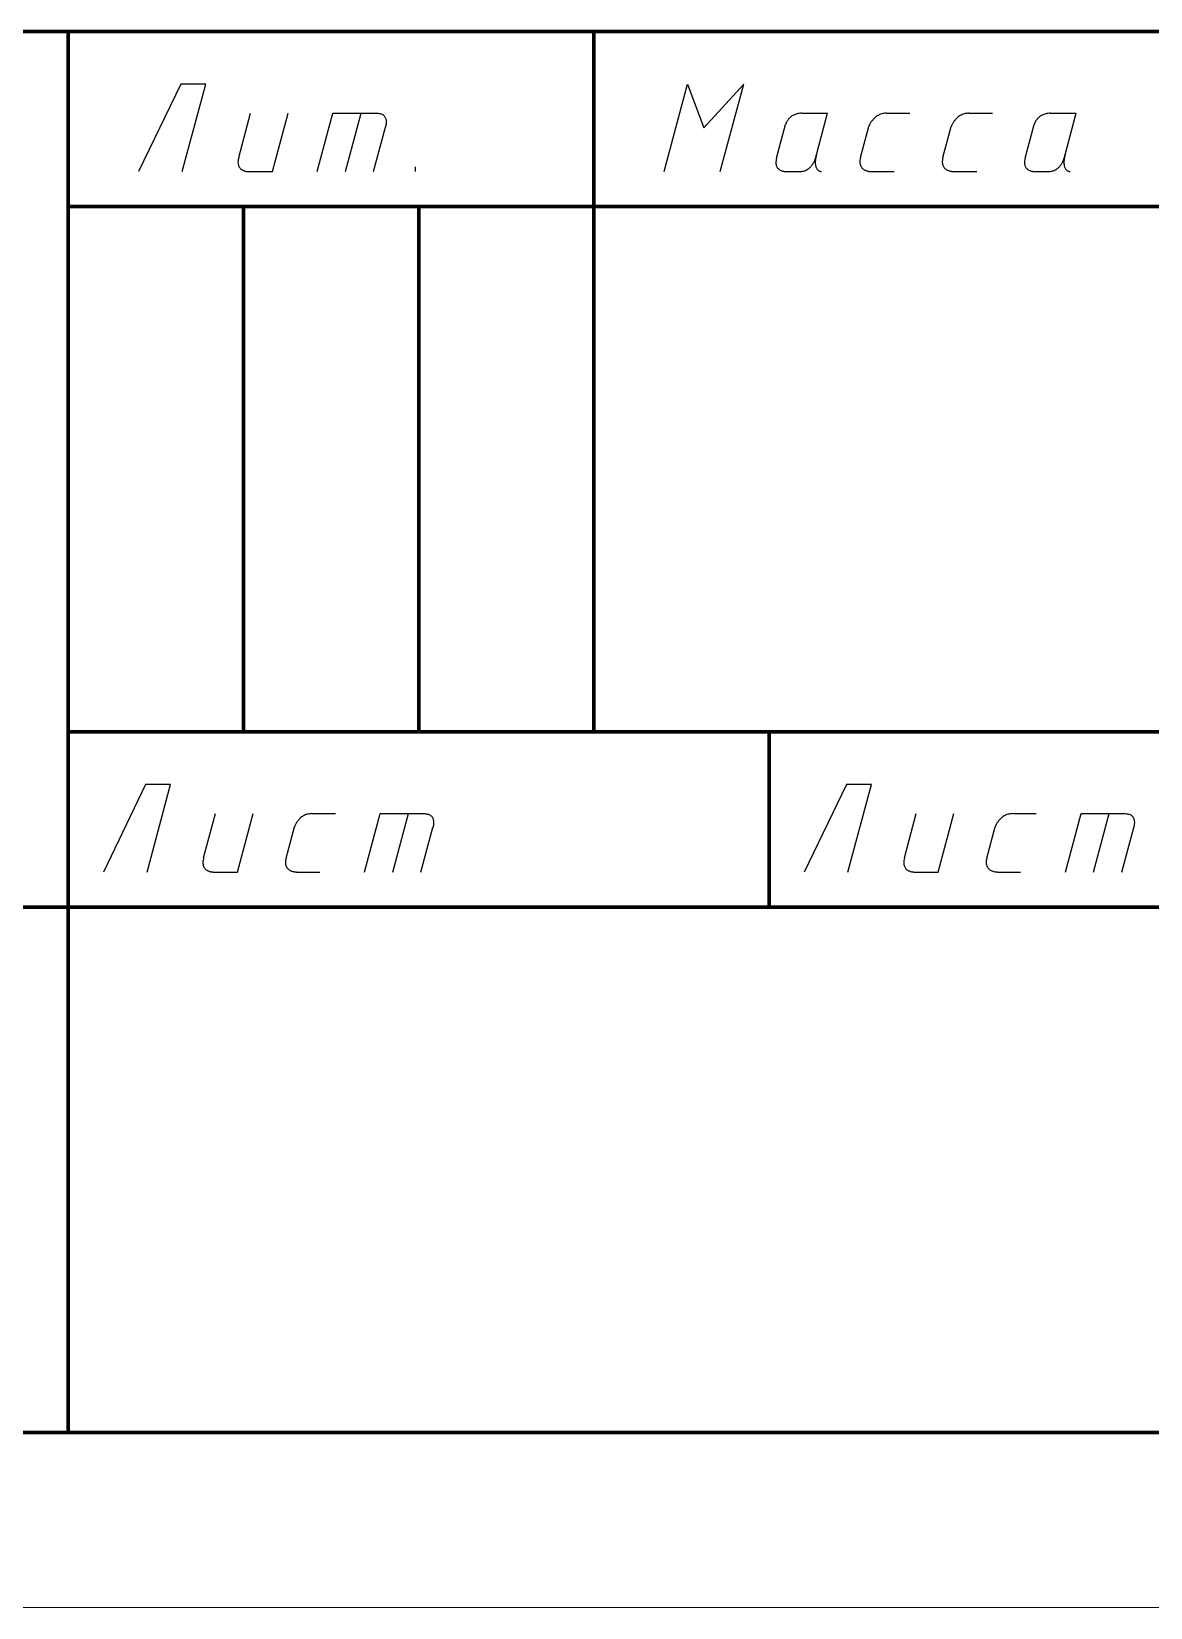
# Model space of a CAD drawing. Header units: millimetres. Extents: x 0 to 210, y 0 to 297.
# Drawn here: x 153.95 to 185.88, y 0 to 45 of the extents above; entities that cross this region are included whole.
import ezdxf

# ---------------------------------------------------------------- set-up
doc = ezdxf.new("R2010")
doc.units = ezdxf.units.MM
doc.layers.get('0').update_dxf_attribs({"linetype": 'CONTINUOUS', "lineweight": 0})

msp = doc.modelspace()

# ---------------------------------------------------------------- linework, layer by layer
at = {"lineweight": 100}
for p, q in [((85, 45), (205, 45)), ((155, 5), (155, 45)), ((170, 25), (170, 45)), ((155, 40), (205, 40)), ((160, 40), (160, 25)), ((165, 40), (165, 25)), ((205, 25), (155, 25)), ((175, 20), (175, 25)), ((85, 20), (205, 20)), ((20, 5), (205, 5))]:
    msp.add_line(p, q, dxfattribs=at)
at = {"linetype": 'CONTINUOUS', "lineweight": 25}
for p, q in [((158.206, 43.5), (157, 41)), ((158.92, 43.5), (158.206, 43.5)), ((158.25, 41), (158.92, 43.5)), ((172, 41), (172.67, 43.5)), ((172, 41), (172.67, 43.5)), ((172.67, 43.5), (173.138, 42.25)), ((174.275, 43.5), (173.138, 42.25)), ((173.606, 41), (174.275, 43.5)), ((159.862, 41.407), (160.2, 42.667)), ((160.825, 41), (161.272, 42.667)), ((162.105, 41), (162.552, 42.667)), ((162.552, 42.667), (163.81, 42.667)), ((162.908, 41), (163.355, 42.667)), ((163.81, 42.667), (163.842, 42.666)), ((163.842, 42.666), (163.872, 42.662)), ((163.872, 42.662), (163.9, 42.657)), ((163.9, 42.657), (163.925, 42.65)), ((163.925, 42.65), (163.947, 42.641)), ((163.947, 42.641), (163.967, 42.63)), ((163.967, 42.63), (163.985, 42.618)), ((163.985, 42.618), (164.001, 42.605)), ((164.001, 42.605), (164.015, 42.591)), ((164.015, 42.591), (164.027, 42.575)), ((164.027, 42.575), (164.037, 42.559)), ((164.037, 42.559), (164.046, 42.542)), ((164.046, 42.542), (164.053, 42.525)), ((164.053, 42.525), (164.059, 42.506)), ((164.06, 42.306), (164.057, 42.295)), ((164.059, 42.506), (164.064, 42.488)), ((164.062, 42.319), (164.06, 42.306)), ((164.064, 42.332), (164.062, 42.319)), ((164.064, 42.488), (164.067, 42.47)), ((164.067, 42.347), (164.064, 42.332)), ((164.067, 42.47), (164.069, 42.451)), ((164.068, 42.363), (164.067, 42.347)), ((164.07, 42.379), (164.068, 42.363)), ((164.069, 42.451), (164.071, 42.433)), ((164.071, 42.397), (164.07, 42.379)), ((164.071, 42.433), (164.071, 42.414)), ((164.071, 42.414), (164.071, 42.397)), ((175.211, 41.382), (175.469, 42.345)), ((175.47, 42.349), (175.469, 42.346)), ((175.469, 42.346), (175.469, 42.345)), ((175.472, 42.353), (175.47, 42.349)), ((175.474, 42.36), (175.472, 42.353)), ((175.477, 42.367), (175.474, 42.36)), ((175.48, 42.377), (175.477, 42.367)), ((175.485, 42.387), (175.48, 42.377)), ((175.49, 42.398), (175.485, 42.387)), ((175.496, 42.411), (175.49, 42.398)), ((175.503, 42.424), (175.496, 42.411)), ((175.511, 42.438), (175.503, 42.424)), ((175.52, 42.452), (175.511, 42.438)), ((175.53, 42.467), (175.52, 42.452)), ((175.541, 42.483), (175.53, 42.467)), ((175.553, 42.498), (175.541, 42.483)), ((175.566, 42.514), (175.553, 42.498)), ((175.581, 42.529), (175.566, 42.514)), ((175.596, 42.544), (175.581, 42.529)), ((175.613, 42.559), (175.596, 42.544)), ((175.631, 42.574), (175.613, 42.559)), ((175.651, 42.588), (175.631, 42.574)), ((175.672, 42.601), (175.651, 42.588)), ((175.694, 42.613), (175.672, 42.601)), ((175.718, 42.625), (175.694, 42.613)), ((175.743, 42.635), (175.718, 42.625)), ((175.77, 42.644), (175.743, 42.635)), ((175.798, 42.652), (175.77, 42.644)), ((175.828, 42.658), (175.798, 42.652)), ((175.86, 42.663), (175.828, 42.658)), ((175.893, 42.666), (175.86, 42.663)), ((175.928, 42.667), (175.893, 42.666)), ((175.928, 42.667), (176.666, 42.667)), ((176.319, 41.371), (176.666, 42.667)), ((177.851, 42.303), (177.848, 42.297)), ((177.854, 42.312), (177.851, 42.303)), ((177.859, 42.322), (177.854, 42.312)), ((177.864, 42.334), (177.859, 42.322)), ((177.87, 42.347), (177.864, 42.334)), ((177.878, 42.361), (177.87, 42.347)), ((177.886, 42.377), (177.878, 42.361)), ((177.896, 42.393), (177.886, 42.377)), ((177.906, 42.41), (177.896, 42.393)), ((177.918, 42.428), (177.906, 42.41)), ((177.931, 42.446), (177.918, 42.428)), ((177.945, 42.464), (177.931, 42.446)), ((177.96, 42.483), (177.945, 42.464)), ((177.976, 42.501), (177.96, 42.483)), ((177.994, 42.52), (177.976, 42.501)), ((178.012, 42.538), (177.994, 42.52)), ((178.033, 42.555), (178.012, 42.538)), ((178.054, 42.572), (178.033, 42.555)), ((178.077, 42.588), (178.054, 42.572)), ((178.101, 42.602), (178.077, 42.588)), ((178.126, 42.616), (178.101, 42.602)), ((178.153, 42.629), (178.126, 42.616)), ((178.182, 42.64), (178.153, 42.629)), ((178.212, 42.649), (178.182, 42.64)), ((178.243, 42.656), (178.212, 42.649)), ((178.276, 42.662), (178.243, 42.656)), ((178.31, 42.665), (178.276, 42.662)), ((178.346, 42.667), (178.31, 42.665)), ((178.346, 42.667), (179.019, 42.667)), ((180.203, 42.303), (180.2, 42.297)), ((180.206, 42.312), (180.203, 42.303)), ((180.211, 42.322), (180.206, 42.312)), ((180.216, 42.334), (180.211, 42.322)), ((180.223, 42.347), (180.216, 42.334)), ((180.23, 42.361), (180.223, 42.347)), ((180.238, 42.377), (180.23, 42.361)), ((180.248, 42.393), (180.238, 42.377)), ((180.258, 42.41), (180.248, 42.393)), ((180.27, 42.428), (180.258, 42.41)), ((180.283, 42.446), (180.27, 42.428)), ((180.297, 42.464), (180.283, 42.446)), ((180.312, 42.483), (180.297, 42.464)), ((180.328, 42.501), (180.312, 42.483)), ((180.346, 42.52), (180.328, 42.501)), ((180.365, 42.538), (180.346, 42.52)), ((180.385, 42.555), (180.365, 42.538)), ((180.406, 42.572), (180.385, 42.555)), ((180.429, 42.588), (180.406, 42.572)), ((180.453, 42.602), (180.429, 42.588)), ((180.479, 42.616), (180.453, 42.602)), ((180.506, 42.629), (180.479, 42.616)), ((180.534, 42.64), (180.506, 42.629)), ((180.564, 42.649), (180.534, 42.64)), ((180.595, 42.656), (180.564, 42.649)), ((180.628, 42.662), (180.595, 42.656)), ((180.662, 42.665), (180.628, 42.662)), ((180.698, 42.667), (180.662, 42.665)), ((180.698, 42.667), (181.371, 42.667)), ((182.306, 41.382), (182.564, 42.345)), ((182.565, 42.346), (182.564, 42.345)), ((182.566, 42.349), (182.565, 42.346)), ((182.567, 42.353), (182.566, 42.349)), ((182.569, 42.36), (182.567, 42.353)), ((182.572, 42.367), (182.569, 42.36)), ((182.576, 42.377), (182.572, 42.367)), ((182.58, 42.387), (182.576, 42.377)), ((182.585, 42.398), (182.58, 42.387)), ((182.591, 42.411), (182.585, 42.398)), ((182.598, 42.424), (182.591, 42.411)), ((182.606, 42.438), (182.598, 42.424)), ((182.615, 42.452), (182.606, 42.438)), ((182.625, 42.467), (182.615, 42.452)), ((182.636, 42.483), (182.625, 42.467)), ((182.648, 42.498), (182.636, 42.483)), ((182.662, 42.514), (182.648, 42.498)), ((182.676, 42.529), (182.662, 42.514)), ((182.692, 42.544), (182.676, 42.529)), ((182.708, 42.559), (182.692, 42.544)), ((182.727, 42.574), (182.708, 42.559)), ((182.746, 42.588), (182.727, 42.574)), ((182.767, 42.601), (182.746, 42.588)), ((182.789, 42.613), (182.767, 42.601)), ((182.813, 42.625), (182.789, 42.613)), ((182.838, 42.635), (182.813, 42.625)), ((182.865, 42.644), (182.838, 42.635)), ((182.893, 42.652), (182.865, 42.644)), ((182.923, 42.658), (182.893, 42.652)), ((182.955, 42.663), (182.923, 42.658)), ((182.988, 42.666), (182.955, 42.663)), ((183.023, 42.667), (182.988, 42.666)), ((183.023, 42.667), (183.762, 42.667)), ((183.415, 41.371), (183.762, 42.667)), ((163.711, 41), (164.052, 42.272)), ((164.052, 42.272), (164.051, 42.268)), ((164.053, 42.278), (164.052, 42.272)), ((164.055, 42.286), (164.053, 42.278)), ((164.057, 42.295), (164.055, 42.286)), ((177.606, 41.398), (177.845, 42.29)), ((177.846, 42.292), (177.845, 42.29)), ((177.845, 42.29), (177.845, 42.29)), ((177.848, 42.297), (177.846, 42.292)), ((179.959, 41.398), (180.197, 42.29)), ((180.198, 42.29), (180.197, 42.29)), ((180.2, 42.297), (180.198, 42.292)), ((180.198, 42.292), (180.198, 42.29)), ((159.862, 41.407), (159.853, 41.369)), ((176.332, 41.405), (176.325, 41.364)), ((176.341, 41.448), (176.332, 41.405)), ((176.352, 41.494), (176.341, 41.448)), ((183.427, 41.405), (183.42, 41.364)), ((183.436, 41.448), (183.427, 41.405)), ((183.448, 41.494), (183.436, 41.448)), ((159.843, 41.3), (159.842, 41.269)), ((159.842, 41.269), (159.843, 41.24)), ((159.847, 41.333), (159.843, 41.3)), ((159.843, 41.24), (159.847, 41.213)), ((159.853, 41.369), (159.847, 41.333)), ((159.847, 41.213), (159.852, 41.189)), ((159.852, 41.189), (159.86, 41.166)), ((159.86, 41.166), (159.868, 41.145)), ((159.868, 41.145), (159.879, 41.126)), ((159.879, 41.126), (159.891, 41.109)), ((159.891, 41.109), (159.904, 41.094)), ((159.904, 41.094), (159.917, 41.08)), ((159.917, 41.08), (159.932, 41.067)), ((159.932, 41.067), (159.948, 41.056)), ((159.948, 41.056), (159.964, 41.046)), ((159.964, 41.046), (159.98, 41.037)), ((159.98, 41.037), (159.996, 41.03)), ((159.996, 41.03), (160.013, 41.024)), ((160.013, 41.024), (160.029, 41.018)), ((160.029, 41.018), (160.045, 41.014)), ((160.045, 41.014), (160.06, 41.01)), ((160.06, 41.01), (160.075, 41.007)), ((160.075, 41.007), (160.089, 41.005)), ((160.089, 41.005), (160.102, 41.003)), ((160.102, 41.003), (160.114, 41.002)), ((160.114, 41.002), (160.124, 41.001)), ((160.124, 41.001), (160.133, 41)), ((160.133, 41), (160.141, 41)), ((160.141, 41), (160.146, 41)), ((160.146, 41), (160.15, 41)), ((160.15, 41), (160.825, 41)), ((164.904, 41), (164.904, 41.139)), ((175.194, 41.281), (175.193, 41.252)), ((175.193, 41.252), (175.195, 41.225)), ((175.197, 41.312), (175.194, 41.281)), ((175.195, 41.225), (175.199, 41.2)), ((175.203, 41.346), (175.197, 41.312)), ((175.199, 41.2), (175.204, 41.177)), ((175.211, 41.382), (175.203, 41.346)), ((175.204, 41.177), (175.212, 41.156)), ((175.212, 41.156), (175.221, 41.136)), ((175.221, 41.136), (175.231, 41.119)), ((175.231, 41.119), (175.243, 41.102)), ((175.243, 41.102), (175.256, 41.088)), ((175.256, 41.088), (175.27, 41.075)), ((175.27, 41.075), (175.285, 41.063)), ((175.285, 41.063), (175.3, 41.052)), ((175.3, 41.052), (175.316, 41.043)), ((175.316, 41.043), (175.332, 41.035)), ((175.332, 41.035), (175.348, 41.028)), ((175.348, 41.028), (175.365, 41.022)), ((175.365, 41.022), (175.381, 41.017)), ((175.381, 41.017), (175.396, 41.013)), ((175.396, 41.013), (175.412, 41.009)), ((175.412, 41.009), (175.426, 41.007)), ((175.426, 41.007), (175.44, 41.004)), ((175.44, 41.004), (175.452, 41.003)), ((175.452, 41.003), (175.464, 41.002)), ((175.464, 41.002), (175.474, 41.001)), ((175.474, 41.001), (175.483, 41)), ((175.483, 41), (175.49, 41)), ((175.49, 41), (175.495, 41)), ((175.495, 41), (175.498, 41)), ((175.498, 41), (175.858, 41)), ((175.858, 41), (175.892, 41.001)), ((175.892, 41.001), (175.925, 41.004)), ((175.925, 41.004), (175.956, 41.01)), ((175.956, 41.01), (175.985, 41.017)), ((175.985, 41.017), (176.013, 41.026)), ((176.013, 41.026), (176.04, 41.036)), ((176.04, 41.036), (176.065, 41.048)), ((176.065, 41.048), (176.088, 41.061)), ((176.088, 41.061), (176.111, 41.075)), ((176.111, 41.075), (176.132, 41.09)), ((176.132, 41.09), (176.151, 41.106)), ((176.151, 41.106), (176.17, 41.123)), ((176.17, 41.123), (176.187, 41.14)), ((176.187, 41.14), (176.203, 41.158)), ((176.203, 41.158), (176.217, 41.176)), ((176.217, 41.176), (176.231, 41.194)), ((176.231, 41.194), (176.243, 41.211)), ((176.243, 41.211), (176.255, 41.229)), ((176.255, 41.229), (176.265, 41.246)), ((176.265, 41.246), (176.274, 41.263)), ((176.274, 41.263), (176.283, 41.279)), ((176.283, 41.279), (176.29, 41.294)), ((176.29, 41.294), (176.296, 41.309)), ((176.296, 41.309), (176.302, 41.322)), ((176.302, 41.322), (176.307, 41.334)), ((176.307, 41.334), (176.311, 41.345)), ((176.311, 41.345), (176.314, 41.354)), ((176.314, 41.354), (176.316, 41.361)), ((176.316, 41.361), (176.318, 41.366)), ((176.32, 41.327), (176.317, 41.292)), ((176.317, 41.292), (176.317, 41.259)), ((176.317, 41.259), (176.317, 41.229)), ((176.317, 41.229), (176.32, 41.202)), ((176.318, 41.366), (176.319, 41.37)), ((176.319, 41.37), (176.319, 41.371)), ((176.325, 41.364), (176.32, 41.327)), ((176.32, 41.202), (176.324, 41.177)), ((176.324, 41.177), (176.329, 41.154)), ((176.329, 41.154), (176.336, 41.133)), ((176.336, 41.133), (176.343, 41.114)), ((176.343, 41.114), (176.351, 41.097)), ((176.351, 41.097), (176.361, 41.082)), ((176.361, 41.082), (176.37, 41.068)), ((176.37, 41.068), (176.38, 41.056)), ((176.38, 41.056), (176.391, 41.046)), ((176.391, 41.046), (176.402, 41.036)), ((176.402, 41.036), (176.413, 41.029)), ((176.413, 41.029), (176.423, 41.022)), ((176.423, 41.022), (176.434, 41.017)), ((176.434, 41.017), (176.444, 41.012)), ((176.444, 41.012), (176.454, 41.008)), ((176.454, 41.008), (176.463, 41.006)), ((176.463, 41.006), (176.471, 41.004)), ((176.471, 41.004), (176.479, 41.002)), ((176.479, 41.002), (176.485, 41.001)), ((176.485, 41.001), (176.49, 41)), ((176.49, 41), (176.494, 41)), ((176.494, 41), (176.497, 41)), ((176.497, 41), (176.498, 41)), ((177.592, 41.326), (177.589, 41.293)), ((177.589, 41.293), (177.589, 41.263)), ((177.589, 41.263), (177.591, 41.235)), ((177.591, 41.235), (177.596, 41.209)), ((177.598, 41.361), (177.592, 41.326)), ((177.596, 41.209), (177.603, 41.185)), ((177.606, 41.398), (177.598, 41.361)), ((177.603, 41.185), (177.611, 41.163)), ((177.611, 41.163), (177.622, 41.142)), ((177.622, 41.142), (177.634, 41.124)), ((177.634, 41.124), (177.647, 41.107)), ((177.647, 41.107), (177.662, 41.092)), ((177.662, 41.092), (177.677, 41.078)), ((177.677, 41.078), (177.694, 41.066)), ((177.694, 41.066), (177.711, 41.055)), ((177.711, 41.055), (177.728, 41.045)), ((177.728, 41.045), (177.746, 41.037)), ((177.746, 41.037), (177.764, 41.029)), ((177.764, 41.029), (177.782, 41.023)), ((177.782, 41.023), (177.799, 41.018)), ((177.799, 41.018), (177.817, 41.013)), ((177.817, 41.013), (177.833, 41.01)), ((177.833, 41.01), (177.849, 41.007)), ((177.849, 41.007), (177.863, 41.005)), ((177.863, 41.005), (177.877, 41.003)), ((177.877, 41.003), (177.889, 41.002)), ((177.889, 41.002), (177.9, 41.001)), ((177.9, 41.001), (177.909, 41)), ((177.909, 41), (177.916, 41)), ((177.916, 41), (177.92, 41)), ((177.92, 41), (177.923, 41)), ((177.923, 41), (178.572, 41)), ((179.944, 41.326), (179.941, 41.293)), ((179.941, 41.293), (179.941, 41.263)), ((179.941, 41.263), (179.943, 41.235)), ((179.943, 41.235), (179.948, 41.209)), ((179.95, 41.361), (179.944, 41.326)), ((179.948, 41.209), (179.955, 41.185)), ((179.959, 41.398), (179.95, 41.361)), ((179.955, 41.185), (179.963, 41.163)), ((179.963, 41.163), (179.974, 41.142)), ((179.974, 41.142), (179.986, 41.124)), ((179.986, 41.124), (179.999, 41.107)), ((179.999, 41.107), (180.014, 41.092)), ((180.014, 41.092), (180.029, 41.078)), ((180.029, 41.078), (180.046, 41.066)), ((180.046, 41.066), (180.063, 41.055)), ((180.063, 41.055), (180.08, 41.045)), ((180.08, 41.045), (180.098, 41.037)), ((180.098, 41.037), (180.116, 41.029)), ((180.116, 41.029), (180.134, 41.023)), ((180.134, 41.023), (180.152, 41.018)), ((180.152, 41.018), (180.169, 41.013)), ((180.169, 41.013), (180.185, 41.01)), ((180.185, 41.01), (180.201, 41.007)), ((180.201, 41.007), (180.216, 41.005)), ((180.216, 41.005), (180.229, 41.003)), ((180.229, 41.003), (180.241, 41.002)), ((180.241, 41.002), (180.252, 41.001)), ((180.252, 41.001), (180.261, 41)), ((180.261, 41), (180.268, 41)), ((180.268, 41), (180.273, 41)), ((180.273, 41), (180.275, 41)), ((180.275, 41), (180.924, 41)), ((182.289, 41.281), (182.288, 41.252)), ((182.288, 41.252), (182.29, 41.225)), ((182.292, 41.312), (182.289, 41.281)), ((182.29, 41.225), (182.294, 41.2)), ((182.298, 41.346), (182.292, 41.312)), ((182.294, 41.2), (182.3, 41.177)), ((182.306, 41.382), (182.298, 41.346)), ((182.3, 41.177), (182.307, 41.156)), ((182.307, 41.156), (182.316, 41.136)), ((182.316, 41.136), (182.327, 41.119)), ((182.327, 41.119), (182.338, 41.102)), ((182.338, 41.102), (182.351, 41.088)), ((182.351, 41.088), (182.365, 41.075)), ((182.365, 41.075), (182.38, 41.063)), ((182.38, 41.063), (182.395, 41.052)), ((182.395, 41.052), (182.411, 41.043)), ((182.411, 41.043), (182.427, 41.035)), ((182.427, 41.035), (182.444, 41.028)), ((182.444, 41.028), (182.46, 41.022)), ((182.46, 41.022), (182.476, 41.017)), ((182.476, 41.017), (182.492, 41.013)), ((182.492, 41.013), (182.507, 41.009)), ((182.507, 41.009), (182.521, 41.007)), ((182.521, 41.007), (182.535, 41.004)), ((182.535, 41.004), (182.548, 41.003)), ((182.548, 41.003), (182.559, 41.002)), ((182.559, 41.002), (182.569, 41.001)), ((182.569, 41.001), (182.578, 41)), ((182.578, 41), (182.585, 41)), ((182.585, 41), (182.59, 41)), ((182.59, 41), (182.593, 41)), ((182.593, 41), (182.953, 41)), ((182.953, 41), (182.988, 41.001)), ((182.988, 41.001), (183.02, 41.004)), ((183.02, 41.004), (183.051, 41.01)), ((183.051, 41.01), (183.081, 41.017)), ((183.081, 41.017), (183.109, 41.026)), ((183.109, 41.026), (183.135, 41.036)), ((183.135, 41.036), (183.16, 41.048)), ((183.16, 41.048), (183.184, 41.061)), ((183.184, 41.061), (183.206, 41.075)), ((183.206, 41.075), (183.227, 41.09)), ((183.227, 41.09), (183.247, 41.106)), ((183.247, 41.106), (183.265, 41.123)), ((183.265, 41.123), (183.282, 41.14)), ((183.282, 41.14), (183.298, 41.158)), ((183.298, 41.158), (183.313, 41.176)), ((183.313, 41.176), (183.326, 41.194)), ((183.326, 41.194), (183.339, 41.211)), ((183.339, 41.211), (183.35, 41.229)), ((183.35, 41.229), (183.36, 41.246)), ((183.36, 41.246), (183.369, 41.263)), ((183.369, 41.263), (183.378, 41.279)), ((183.378, 41.279), (183.385, 41.294)), ((183.385, 41.294), (183.392, 41.309)), ((183.392, 41.309), (183.397, 41.322)), ((183.397, 41.322), (183.402, 41.334)), ((183.402, 41.334), (183.406, 41.345)), ((183.406, 41.345), (183.409, 41.354)), ((183.409, 41.354), (183.412, 41.361)), ((183.412, 41.361), (183.413, 41.366)), ((183.413, 41.292), (183.412, 41.259)), ((183.412, 41.259), (183.413, 41.229)), ((183.413, 41.366), (183.414, 41.37)), ((183.415, 41.327), (183.413, 41.292)), ((183.413, 41.229), (183.415, 41.202)), ((183.414, 41.37), (183.415, 41.371)), ((183.42, 41.364), (183.415, 41.327)), ((183.415, 41.202), (183.419, 41.177)), ((183.419, 41.177), (183.424, 41.154)), ((183.424, 41.154), (183.431, 41.133)), ((183.431, 41.133), (183.438, 41.114)), ((183.438, 41.114), (183.447, 41.097)), ((183.447, 41.097), (183.456, 41.082)), ((183.456, 41.082), (183.466, 41.068)), ((183.466, 41.068), (183.476, 41.056)), ((183.476, 41.056), (183.486, 41.046)), ((183.486, 41.046), (183.497, 41.036)), ((183.497, 41.036), (183.508, 41.029)), ((183.508, 41.029), (183.519, 41.022)), ((183.519, 41.022), (183.529, 41.017)), ((183.529, 41.017), (183.54, 41.012)), ((183.54, 41.012), (183.549, 41.008)), ((183.549, 41.008), (183.558, 41.006)), ((183.558, 41.006), (183.567, 41.004)), ((183.567, 41.004), (183.574, 41.002)), ((183.574, 41.002), (183.581, 41.001)), ((183.581, 41.001), (183.586, 41)), ((183.586, 41), (183.59, 41)), ((183.59, 41), (183.592, 41)), ((183.592, 41), (183.593, 41)), ((157.206, 23.5), (156, 21)), ((157.92, 23.5), (157.206, 23.5)), ((157.25, 21), (157.92, 23.5)), ((177.206, 23.5), (176, 21)), ((177.92, 23.5), (177.206, 23.5)), ((177.25, 21), (177.92, 23.5)), ((158.862, 21.407), (159.2, 22.667)), ((159.825, 21), (160.272, 22.667)), ((161.582, 22.501), (161.565, 22.483)), ((161.599, 22.52), (161.582, 22.501)), ((161.618, 22.538), (161.599, 22.52)), ((161.638, 22.555), (161.618, 22.538)), ((161.66, 22.572), (161.638, 22.555)), ((161.682, 22.588), (161.66, 22.572)), ((161.706, 22.602), (161.682, 22.588)), ((161.732, 22.616), (161.706, 22.602)), ((161.759, 22.629), (161.732, 22.616)), ((161.787, 22.64), (161.759, 22.629)), ((161.817, 22.649), (161.787, 22.64)), ((161.849, 22.656), (161.817, 22.649)), ((161.881, 22.662), (161.849, 22.656)), ((161.916, 22.665), (161.881, 22.662)), ((161.952, 22.667), (161.916, 22.665)), ((161.952, 22.667), (162.624, 22.667)), ((163.457, 21), (163.904, 22.667)), ((163.904, 22.667), (165.162, 22.667)), ((164.26, 21), (164.707, 22.667)), ((165.162, 22.667), (165.194, 22.666)), ((165.194, 22.666), (165.224, 22.662)), ((165.224, 22.662), (165.252, 22.657)), ((165.252, 22.657), (165.277, 22.65)), ((165.277, 22.65), (165.299, 22.641)), ((165.299, 22.641), (165.319, 22.63)), ((165.319, 22.63), (165.337, 22.618)), ((165.337, 22.618), (165.353, 22.605)), ((165.353, 22.605), (165.367, 22.591)), ((165.367, 22.591), (165.379, 22.575)), ((165.379, 22.575), (165.39, 22.559)), ((165.39, 22.559), (165.398, 22.542)), ((165.398, 22.542), (165.405, 22.525)), ((165.405, 22.525), (165.411, 22.506)), ((165.411, 22.506), (165.416, 22.488)), ((178.862, 21.407), (179.2, 22.667)), ((179.825, 21), (180.272, 22.667)), ((181.582, 22.501), (181.565, 22.483)), ((181.599, 22.52), (181.582, 22.501)), ((181.618, 22.538), (181.599, 22.52)), ((181.638, 22.555), (181.618, 22.538)), ((181.66, 22.572), (181.638, 22.555)), ((181.682, 22.588), (181.66, 22.572)), ((181.706, 22.602), (181.682, 22.588)), ((181.732, 22.616), (181.706, 22.602)), ((181.759, 22.629), (181.732, 22.616)), ((181.787, 22.64), (181.759, 22.629)), ((181.817, 22.649), (181.787, 22.64)), ((181.849, 22.656), (181.817, 22.649)), ((181.881, 22.662), (181.849, 22.656)), ((181.916, 22.665), (181.881, 22.662)), ((181.952, 22.667), (181.916, 22.665)), ((181.952, 22.667), (182.624, 22.667)), ((183.457, 21), (183.904, 22.667)), ((183.904, 22.667), (185.162, 22.667)), ((184.26, 21), (184.707, 22.667)), ((185.162, 22.667), (185.194, 22.666)), ((185.194, 22.666), (185.224, 22.662)), ((185.224, 22.662), (185.252, 22.657)), ((185.252, 22.657), (185.277, 22.65)), ((185.277, 22.65), (185.299, 22.641)), ((185.299, 22.641), (185.319, 22.63)), ((185.319, 22.63), (185.337, 22.618)), ((185.337, 22.618), (185.353, 22.605)), ((185.353, 22.605), (185.367, 22.591)), ((185.367, 22.591), (185.379, 22.575)), ((185.379, 22.575), (185.39, 22.559)), ((185.39, 22.559), (185.398, 22.542)), ((185.398, 22.542), (185.405, 22.525)), ((185.405, 22.525), (185.411, 22.506)), ((185.411, 22.506), (185.416, 22.488)), ((161.212, 21.398), (161.451, 22.29)), ((161.452, 22.292), (161.451, 22.29)), ((161.451, 22.29), (161.451, 22.29)), ((161.454, 22.297), (161.452, 22.292)), ((161.456, 22.303), (161.454, 22.297)), ((161.46, 22.312), (161.456, 22.303)), ((161.464, 22.322), (161.46, 22.312)), ((161.47, 22.334), (161.464, 22.322)), ((161.476, 22.347), (161.47, 22.334)), ((161.483, 22.361), (161.476, 22.347)), ((161.492, 22.377), (161.483, 22.361)), ((161.501, 22.393), (161.492, 22.377)), ((161.512, 22.41), (161.501, 22.393)), ((161.523, 22.428), (161.512, 22.41)), ((161.536, 22.446), (161.523, 22.428)), ((161.55, 22.464), (161.536, 22.446)), ((161.565, 22.483), (161.55, 22.464)), ((165.063, 21), (165.404, 22.272)), ((165.404, 22.272), (165.403, 22.268)), ((165.405, 22.278), (165.404, 22.272)), ((165.407, 22.286), (165.405, 22.278)), ((165.41, 22.295), (165.407, 22.286)), ((165.412, 22.306), (165.41, 22.295)), ((165.414, 22.319), (165.412, 22.306)), ((165.417, 22.332), (165.414, 22.319)), ((165.416, 22.488), (165.419, 22.47)), ((165.419, 22.347), (165.417, 22.332)), ((165.419, 22.47), (165.421, 22.451)), ((165.421, 22.363), (165.419, 22.347)), ((165.421, 22.451), (165.423, 22.433)), ((165.422, 22.379), (165.421, 22.363)), ((165.423, 22.397), (165.422, 22.379)), ((165.423, 22.433), (165.423, 22.414)), ((165.423, 22.414), (165.423, 22.397)), ((181.212, 21.398), (181.451, 22.29)), ((181.452, 22.292), (181.451, 22.29)), ((181.451, 22.29), (181.451, 22.29)), ((181.454, 22.297), (181.452, 22.292)), ((181.456, 22.303), (181.454, 22.297)), ((181.46, 22.312), (181.456, 22.303)), ((181.464, 22.322), (181.46, 22.312)), ((181.47, 22.334), (181.464, 22.322)), ((181.476, 22.347), (181.47, 22.334)), ((181.483, 22.361), (181.476, 22.347)), ((181.492, 22.377), (181.483, 22.361)), ((181.501, 22.393), (181.492, 22.377)), ((181.512, 22.41), (181.501, 22.393)), ((181.523, 22.428), (181.512, 22.41)), ((181.536, 22.446), (181.523, 22.428)), ((181.55, 22.464), (181.536, 22.446)), ((181.565, 22.483), (181.55, 22.464)), ((185.063, 21), (185.404, 22.272)), ((185.404, 22.272), (185.403, 22.268)), ((185.405, 22.278), (185.404, 22.272)), ((185.407, 22.286), (185.405, 22.278)), ((185.41, 22.295), (185.407, 22.286)), ((185.412, 22.306), (185.41, 22.295)), ((185.414, 22.319), (185.412, 22.306)), ((185.417, 22.332), (185.414, 22.319)), ((185.416, 22.488), (185.419, 22.47)), ((185.419, 22.347), (185.417, 22.332)), ((185.419, 22.47), (185.421, 22.451)), ((185.421, 22.363), (185.419, 22.347)), ((185.421, 22.451), (185.423, 22.433)), ((185.422, 22.379), (185.421, 22.363)), ((185.423, 22.397), (185.422, 22.379)), ((185.423, 22.433), (185.423, 22.414)), ((185.423, 22.414), (185.423, 22.397)), ((158.843, 21.3), (158.842, 21.269)), ((158.842, 21.269), (158.843, 21.24)), ((158.847, 21.333), (158.843, 21.3)), ((158.843, 21.24), (158.847, 21.213)), ((158.853, 21.369), (158.847, 21.333)), ((158.847, 21.213), (158.852, 21.189)), ((158.852, 21.189), (158.86, 21.166)), ((158.862, 21.407), (158.853, 21.369)), ((158.86, 21.166), (158.868, 21.145)), ((161.195, 21.293), (161.194, 21.263)), ((161.194, 21.263), (161.197, 21.235)), ((161.198, 21.326), (161.195, 21.293)), ((161.197, 21.235), (161.201, 21.209)), ((161.203, 21.361), (161.198, 21.326)), ((161.201, 21.209), (161.208, 21.185)), ((161.212, 21.398), (161.203, 21.361)), ((161.208, 21.185), (161.217, 21.163)), ((161.217, 21.163), (161.227, 21.142)), ((178.843, 21.3), (178.842, 21.269)), ((178.842, 21.269), (178.843, 21.24)), ((178.847, 21.333), (178.843, 21.3)), ((178.843, 21.24), (178.847, 21.213)), ((178.853, 21.369), (178.847, 21.333)), ((178.847, 21.213), (178.852, 21.189)), ((178.852, 21.189), (178.86, 21.166)), ((178.862, 21.407), (178.853, 21.369)), ((178.86, 21.166), (178.868, 21.145)), ((181.195, 21.293), (181.194, 21.263)), ((181.194, 21.263), (181.197, 21.235)), ((181.198, 21.326), (181.195, 21.293)), ((181.197, 21.235), (181.201, 21.209)), ((181.203, 21.361), (181.198, 21.326)), ((181.201, 21.209), (181.208, 21.185)), ((181.212, 21.398), (181.203, 21.361)), ((181.208, 21.185), (181.217, 21.163)), ((181.217, 21.163), (181.227, 21.142)), ((158.868, 21.145), (158.879, 21.126)), ((158.879, 21.126), (158.891, 21.109)), ((158.891, 21.109), (158.904, 21.094)), ((158.904, 21.094), (158.917, 21.08)), ((158.917, 21.08), (158.932, 21.067)), ((158.932, 21.067), (158.948, 21.056)), ((158.948, 21.056), (158.964, 21.046)), ((158.964, 21.046), (158.98, 21.037)), ((158.98, 21.037), (158.996, 21.03)), ((158.996, 21.03), (159.013, 21.024)), ((159.013, 21.024), (159.029, 21.018)), ((159.029, 21.018), (159.045, 21.014)), ((159.045, 21.014), (159.06, 21.01)), ((159.06, 21.01), (159.075, 21.007)), ((159.075, 21.007), (159.089, 21.005)), ((159.089, 21.005), (159.102, 21.003)), ((159.102, 21.003), (159.114, 21.002)), ((159.114, 21.002), (159.124, 21.001)), ((159.124, 21.001), (159.133, 21)), ((159.133, 21), (159.141, 21)), ((159.141, 21), (159.146, 21)), ((159.146, 21), (159.15, 21)), ((159.15, 21), (159.825, 21)), ((161.227, 21.142), (161.239, 21.124)), ((161.239, 21.124), (161.253, 21.107)), ((161.253, 21.107), (161.267, 21.092)), ((161.267, 21.092), (161.283, 21.078)), ((161.283, 21.078), (161.299, 21.066)), ((161.299, 21.066), (161.316, 21.055)), ((161.316, 21.055), (161.334, 21.045)), ((161.334, 21.045), (161.352, 21.037)), ((161.352, 21.037), (161.37, 21.029)), ((161.37, 21.029), (161.387, 21.023)), ((161.387, 21.023), (161.405, 21.018)), ((161.405, 21.018), (161.422, 21.013)), ((161.422, 21.013), (161.439, 21.01)), ((161.439, 21.01), (161.454, 21.007)), ((161.454, 21.007), (161.469, 21.005)), ((161.469, 21.005), (161.483, 21.003)), ((161.483, 21.003), (161.495, 21.002)), ((161.495, 21.002), (161.505, 21.001)), ((161.505, 21.001), (161.514, 21)), ((161.514, 21), (161.521, 21)), ((161.521, 21), (161.526, 21)), ((161.526, 21), (161.529, 21)), ((161.529, 21), (162.178, 21)), ((178.868, 21.145), (178.879, 21.126)), ((178.879, 21.126), (178.891, 21.109)), ((178.891, 21.109), (178.904, 21.094)), ((178.904, 21.094), (178.917, 21.08)), ((178.917, 21.08), (178.932, 21.067)), ((178.932, 21.067), (178.948, 21.056)), ((178.948, 21.056), (178.964, 21.046)), ((178.964, 21.046), (178.98, 21.037)), ((178.98, 21.037), (178.996, 21.03)), ((178.996, 21.03), (179.013, 21.024)), ((179.013, 21.024), (179.029, 21.018)), ((179.029, 21.018), (179.045, 21.014)), ((179.045, 21.014), (179.06, 21.01)), ((179.06, 21.01), (179.075, 21.007)), ((179.075, 21.007), (179.089, 21.005)), ((179.089, 21.005), (179.102, 21.003)), ((179.102, 21.003), (179.114, 21.002)), ((179.114, 21.002), (179.124, 21.001)), ((179.124, 21.001), (179.133, 21)), ((179.133, 21), (179.141, 21)), ((179.141, 21), (179.146, 21)), ((179.146, 21), (179.15, 21)), ((179.15, 21), (179.825, 21)), ((181.227, 21.142), (181.239, 21.124)), ((181.239, 21.124), (181.253, 21.107)), ((181.253, 21.107), (181.267, 21.092)), ((181.267, 21.092), (181.283, 21.078)), ((181.283, 21.078), (181.299, 21.066)), ((181.299, 21.066), (181.316, 21.055)), ((181.316, 21.055), (181.334, 21.045)), ((181.334, 21.045), (181.352, 21.037)), ((181.352, 21.037), (181.37, 21.029)), ((181.37, 21.029), (181.387, 21.023)), ((181.387, 21.023), (181.405, 21.018)), ((181.405, 21.018), (181.422, 21.013)), ((181.422, 21.013), (181.439, 21.01)), ((181.439, 21.01), (181.454, 21.007)), ((181.454, 21.007), (181.469, 21.005)), ((181.469, 21.005), (181.483, 21.003)), ((181.483, 21.003), (181.495, 21.002)), ((181.495, 21.002), (181.505, 21.001)), ((181.505, 21.001), (181.514, 21)), ((181.514, 21), (181.521, 21)), ((181.521, 21), (181.526, 21)), ((181.526, 21), (181.529, 21)), ((181.529, 21), (182.178, 21))]:
    msp.add_line(p, q, dxfattribs=at)
for p, q in [((205, 5), (20, 5)), ((0, 0), (210, 0))]:
    msp.add_line(p, q)

doc.saveas('drawing.dxf')
